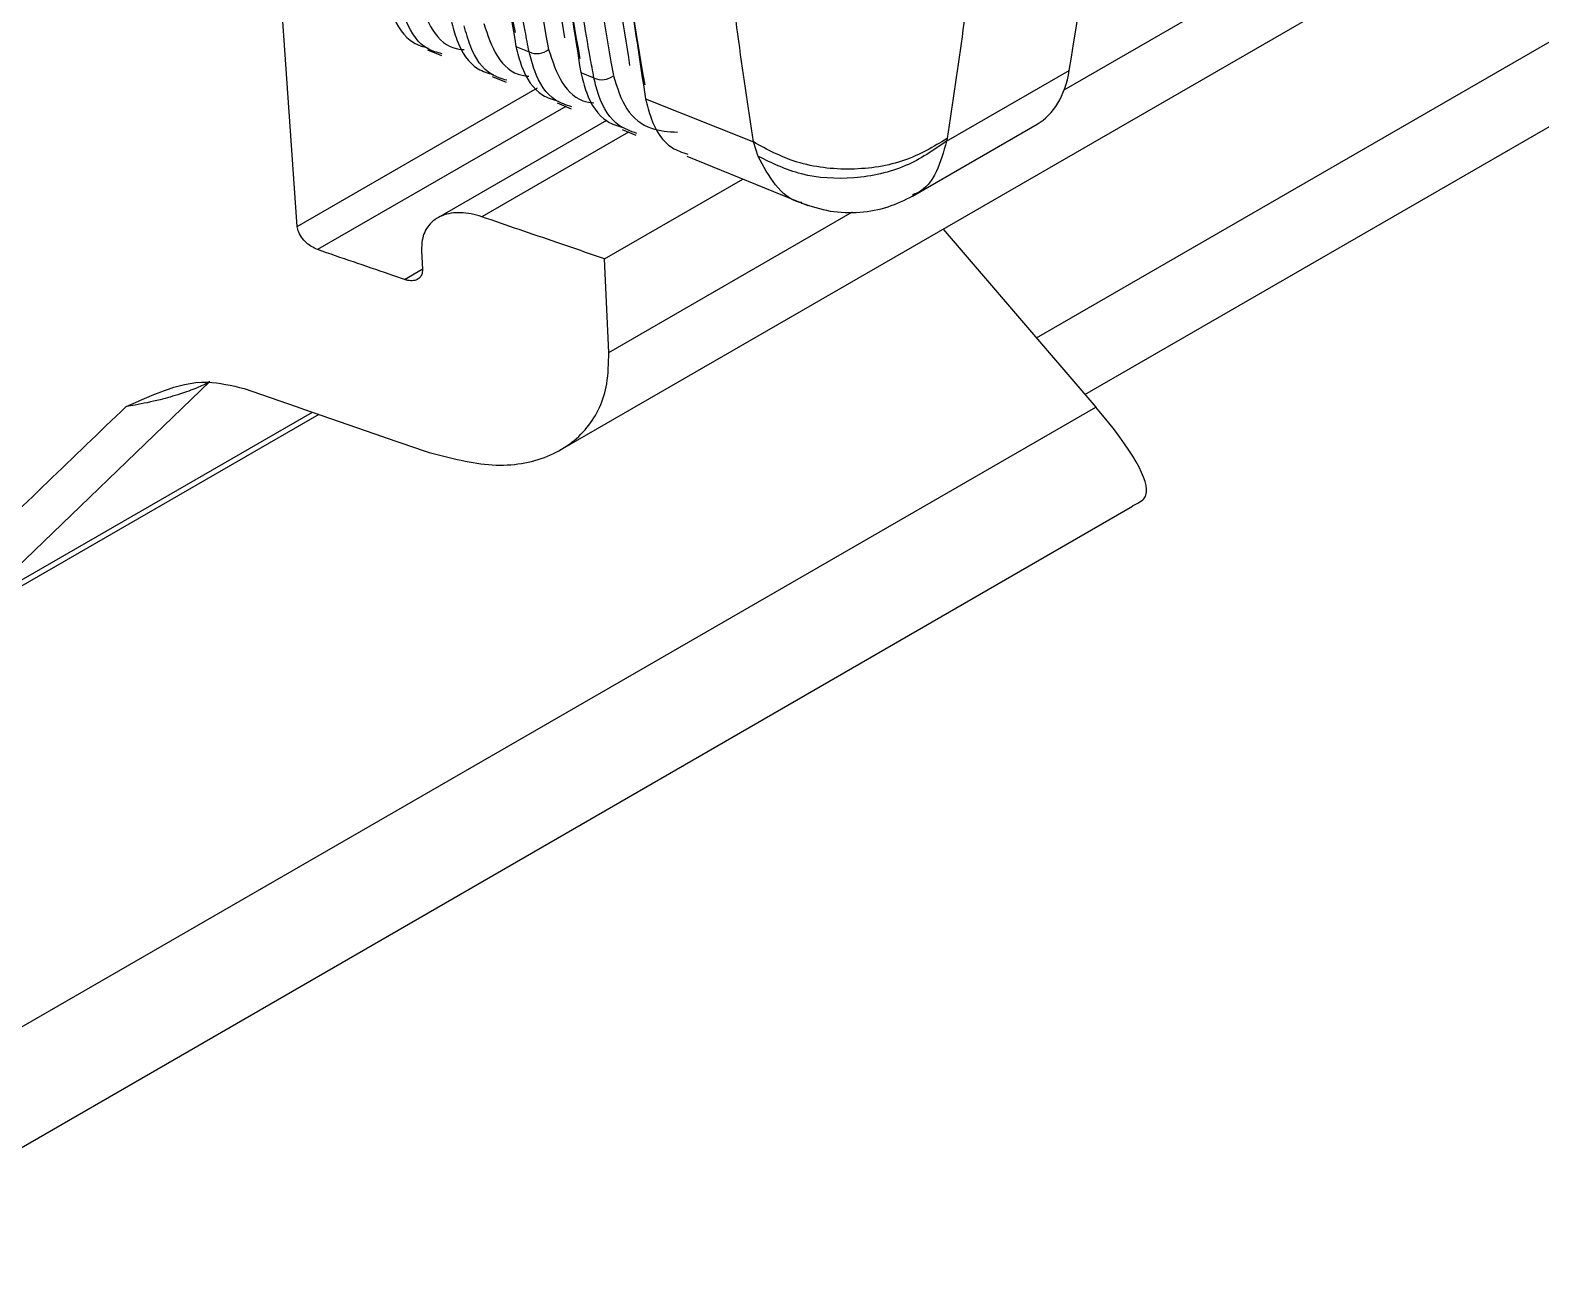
# Model space of a CAD drawing. Extents: x 7 to 135, y 3 to 97.
# Drawn here: x 19.699 to 20.749, y 6.704 to 7.567 of the extents above; entities that cross this region are included whole.
import ezdxf

# ---------------------------------------------------------------- set-up
doc = ezdxf.new("R2010")
doc.units = 0
doc.header["$MEASUREMENT"] = 0
doc.layers.add('OBJECT', color=7, linetype='CONTINUOUS')

msp = doc.modelspace()

# ---------------------------------------------------------------- linework, layer by layer
at = {"layer": 'OBJECT'}
for p, q in [((20.3984, 7.3533), (22.8671, 8.7785)), ((20.4321, 7.3139), (22.9354, 8.7591)), ((20.4178, 7.5258), (20.8648, 7.7838)), ((20.0677, 7.2753), (20.8337, 7.7176)), ((19.8847, 7.4307), (19.8725, 7.6022)), ((19.9752, 7.5535), (19.9848, 7.5496)), ((20.0366, 7.5558), (20.0458, 7.5521)), ((20.336, 7.49), (20.4213, 7.5392)), ((20.0202, 7.535), (20.0299, 7.5311)), ((20.0817, 7.5377), (20.0909, 7.534)), ((19.8847, 7.4307), (20.0517, 7.5271)), ((20.1267, 7.5195), (20.2017, 7.4895)), ((20.0713, 7.5141), (19.8988, 7.4146)), ((20.0653, 7.5166), (20.075, 7.5126)), ((20.0997, 7.5045), (19.9823, 7.4367)), ((20.1104, 7.4981), (20.1201, 7.4942)), ((20.3123, 7.4519), (20.399, 7.5019)), ((20.1149, 7.4963), (20.013, 7.4375)), ((20.205, 7.4795), (20.2017, 7.4895)), ((20.3363, 7.4918), (20.336, 7.49)), ((20.1555, 7.4797), (20.2396, 7.4452)), ((20.0983, 7.4082), (20.1944, 7.4637)), ((20.1012, 7.343), (20.2707, 7.4409)), ((20.3337, 7.4289), (20.4397, 7.3051)), ((19.9711, 7.4141), (19.9717, 7.4008)), ((20.1012, 7.343), (20.0983, 7.4082)), ((19.9592, 7.3938), (19.9715, 7.401)), ((19.824, 7.3229), (19.6621, 7.1671)), ((19.5961, 6.8181), (20.4397, 7.3051)), ((19.6376, 7.1487), (19.8998, 7.3001)), ((19.6621, 7.1671), (19.8952, 7.3017)), ((19.5431, 6.7037), (20.4653, 7.2361))]:
    msp.add_line(p, q, dxfattribs=at)
for centre, start, end in [((20.0512, 7.5644), 246.3692, 307.7428), ((20.0963, 7.5462), 246.3364, 307.5664)]:
    msp.add_arc(centre, 0.0134, start, end, dxfattribs=at)
for centre, major_axis, ratio, start_param, end_param in [((21.5972, 8.7772), (1.1155, 1.894), 0.581674, 2.164077, 2.558271), ((21.6411, 8.7518), (1.1139, 1.8912), 0.581674, 2.167489, 2.554859), ((18.9391, 8.8241), (-1.0402, 1.9968), 0.546349, 3.767737, 4.131246), ((21.549, 8.8068), (1.0881, 1.913), 0.571597, 2.413038, 2.550068), ((21.5928, 8.7814), (1.0864, 1.9101), 0.571597, 2.406075, 2.546663), ((21.6366, 8.756), (1.0848, 1.9073), 0.571597, 2.402273, 2.543249), ((20.3419, 7.6075), (-0.0558, 0.1063), 0.548855, 3.163575, 3.766046), ((20.2559, 7.4154), (0.2173, -0.1742), 0.160503, 0.065641, 0.703113)]:
    msp.add_ellipse(centre, major_axis=major_axis, ratio=ratio, start_param=start_param, end_param=end_param, dxfattribs=at)
for points, knots in [([(20.0374, 8.2641), (20.0365, 8.2583), (20.0319, 8.2289), (20.0152, 8.1063), (20.0035, 7.9292), (20.0103, 7.7227), (20.0278, 7.6116), (20.0366, 7.5558)], [0, 0, 0, 0, 0.022904, 0.114532, 0.481954, 0.739618, 1, 1, 1, 1]), ([(20.0458, 7.5521), (20.0449, 7.5569), (20.0403, 7.581), (20.0236, 7.6843), (20.0122, 7.8476), (20.0196, 8.0614), (20.0375, 8.1921), (20.0466, 8.2578)], [0, 0, 0, 0, 0.022991, 0.114968, 0.483791, 0.740558, 1, 1, 1, 1]), ([(20.0824, 8.2329), (20.0815, 8.2271), (20.0771, 8.1977), (20.0606, 8.0753), (20.0497, 7.9007), (20.0566, 7.6988), (20.0733, 7.5915), (20.0817, 7.5377)], [0, 0, 0, 0, 0.023339, 0.11671, 0.491124, 0.744318, 1, 1, 1, 1]), ([(20.0909, 7.534), (20.09, 7.5388), (20.0855, 7.5629), (20.0691, 7.6665), (20.0584, 7.8281), (20.066, 8.0375), (20.0831, 8.1633), (20.0916, 8.2266)], [0, 0, 0, 0, 0.02343, 0.117164, 0.493036, 0.745294, 1, 1, 1, 1]), ([(20.1275, 8.2017), (20.1266, 8.1959), (20.1222, 8.1666), (20.1061, 8.0442), (20.0958, 7.8722), (20.103, 7.6749), (20.1188, 7.5715), (20.1267, 7.5195)], [0, 0, 0, 0, 0.023792, 0.118973, 0.500646, 0.749188, 1, 1, 1, 1]), ([(20.0405, 7.8941), (20.0413, 7.8463), (20.0433, 7.7302), (20.0604, 7.6242), (20.0705, 7.5619)], [0, 0, 0, 0, 0.411755, 1, 1, 1, 1]), ([(20.0867, 7.8701), (20.0875, 7.8222), (20.0894, 7.7079), (20.1061, 7.6033), (20.1157, 7.5426)], [0, 0, 0, 0, 0.418548, 1, 1, 1, 1]), ([(20.2017, 7.4895), (20.1942, 7.5392), (20.1793, 7.6394), (20.1772, 7.7489), (20.1762, 7.804)], [0, 0, 0, 0, 0.496376, 1, 1, 1, 1]), ([(19.9466, 7.5921), (19.9478, 7.5875), (19.9516, 7.5737), (19.961, 7.5591), (19.9721, 7.5558), (19.9757, 7.5548)], [0, 0, 0, 0, 0.252553, 0.762923, 1, 1, 1, 1]), ([(19.9853, 7.5508), (19.982, 7.5517), (19.9709, 7.5548), (19.9611, 7.5691), (19.9571, 7.5833), (19.9557, 7.5884)], [0, 0, 0, 0, 0.215103, 0.719881, 1, 1, 1, 1]), ([(19.9692, 7.5901), (19.9719, 7.5821), (19.9774, 7.5659), (19.9898, 7.5545), (19.9991, 7.5538), (20.0006, 7.5537)], [0, 0, 0, 0, 0.454845, 0.909798, 1, 1, 1, 1]), ([(19.9916, 7.5739), (19.9928, 7.5693), (19.9965, 7.5555), (20.0059, 7.5408), (20.0172, 7.5374), (20.0208, 7.5364)], [0, 0, 0, 0, 0.251244, 0.758975, 1, 1, 1, 1]), ([(20.0143, 7.5719), (20.017, 7.5638), (20.0223, 7.5476), (20.0348, 7.5362), (20.0441, 7.5354), (20.0457, 7.5352)], [0, 0, 0, 0, 0.452287, 0.904682, 1, 1, 1, 1]), ([(20.0304, 7.5324), (20.0268, 7.5335), (20.0155, 7.5369), (20.0058, 7.5515), (20.002, 7.5655), (20.0007, 7.5702)], [0, 0, 0, 0, 0.237442, 0.739705, 1, 1, 1, 1]), ([(20.0366, 7.5558), (20.0378, 7.5512), (20.0415, 7.5373), (20.0509, 7.5225), (20.0622, 7.5191), (20.0659, 7.5179)], [0, 0, 0, 0, 0.250005, 0.755236, 1, 1, 1, 1]), ([(20.0755, 7.514), (20.0716, 7.5152), (20.06, 7.519), (20.0506, 7.5339), (20.047, 7.5476), (20.0458, 7.5521)], [0, 0, 0, 0, 0.259857, 0.759745, 1, 1, 1, 1]), ([(20.0594, 7.5538), (20.062, 7.5456), (20.0673, 7.5294), (20.0799, 7.5179), (20.0892, 7.5169), (20.0909, 7.5168)], [0, 0, 0, 0, 0.449676, 0.899459, 1, 1, 1, 1]), ([(20.0817, 7.5377), (20.0829, 7.533), (20.0865, 7.5191), (20.0959, 7.5042), (20.1072, 7.5007), (20.111, 7.4995)], [0, 0, 0, 0, 0.248832, 0.7517, 1, 1, 1, 1]), ([(20.1206, 7.4955), (20.1164, 7.497), (20.1046, 7.5011), (20.0953, 7.5164), (20.0919, 7.5298), (20.0909, 7.534)], [0, 0, 0, 0, 0.282379, 0.780026, 1, 1, 1, 1]), ([(20.1044, 7.5356), (20.107, 7.5273), (20.1121, 7.5108), (20.1287, 7.4977), (20.1426, 7.4967), (20.1489, 7.4963)], [0, 0, 0, 0, 0.356145, 0.712376, 1, 1, 1, 1]), ([(20.1267, 7.5195), (20.1279, 7.5149), (20.1315, 7.5009), (20.1409, 7.4859), (20.1523, 7.4823), (20.1561, 7.4811)], [0, 0, 0, 0, 0.247724, 0.748359, 1, 1, 1, 1]), ([(20.3363, 7.4918), (20.3269, 7.4862), (20.3074, 7.4746), (20.2697, 7.4689), (20.2317, 7.4733), (20.2114, 7.4842), (20.2017, 7.4895)], [0, 0, 0, 0, 0.24117, 0.5, 0.75883, 1, 1, 1, 1]), ([(20.336, 7.49), (20.3269, 7.4837), (20.3081, 7.4708), (20.2717, 7.4629), (20.2348, 7.465), (20.2147, 7.4748), (20.205, 7.4795)], [0, 0, 0, 0, 0.2415614, 0.5, 0.7584386, 1, 1, 1, 1]), ([(20.336, 7.49), (20.3339, 7.4826), (20.3298, 7.4678), (20.3206, 7.4557), (20.3134, 7.4531), (20.3122, 7.4526)], [0, 0, 0, 0, 0.455394, 0.910788, 1, 1, 1, 1]), ([(20.2353, 7.4473), (20.2349, 7.4473), (20.2276, 7.4487), (20.2162, 7.4588), (20.2087, 7.4726), (20.205, 7.4795)], [0, 0, 0, 0, 0.0302161, 0.515108, 1, 1, 1, 1]), ([(20.2352, 7.447), (20.2418, 7.4448), (20.2549, 7.4405), (20.2756, 7.44), (20.2953, 7.4435), (20.3069, 7.4492), (20.3125, 7.452)], [0, 0, 0, 0, 0.258784, 0.516308, 0.765394, 1, 1, 1, 1]), ([(20.013, 7.4375), (20.0105, 7.4382), (20.0055, 7.4397), (19.9982, 7.4405), (19.9914, 7.4401), (19.9853, 7.4384), (19.9801, 7.4356), (19.976, 7.4317), (19.9731, 7.4269), (19.9712, 7.4211), (19.9711, 7.4166), (19.9711, 7.4141)], [0, 0, 0, 0, 0.110395, 0.223926, 0.334344, 0.448119, 0.55578, 0.666776, 0.770924, 0.878206, 1, 1, 1, 1]), ([(20.0983, 7.4082), (20.0872, 7.412), (20.0588, 7.4218), (20.0303, 7.4315), (20.013, 7.4375)], [0, 0, 0, 0, 0.39056, 1, 1, 1, 1]), ([(19.8988, 7.4146), (19.8973, 7.4153), (19.8942, 7.4166), (19.8899, 7.4202), (19.8867, 7.4244), (19.8851, 7.4281), (19.8848, 7.4301), (19.8847, 7.4307)], [0, 0, 0, 0, 0.226684, 0.453364, 0.679407, 0.90007, 1, 1, 1, 1]), ([(19.9592, 7.3938), (19.9556, 7.3951), (19.9355, 7.402), (19.9154, 7.4089), (19.8988, 7.4146)], [0, 0, 0, 0, 0.177374, 1, 1, 1, 1]), ([(19.9717, 7.4008), (19.9716, 7.3996), (19.9715, 7.3971), (19.9695, 7.3945), (19.9664, 7.393), (19.9628, 7.3928), (19.9602, 7.3935), (19.9592, 7.3938)], [0, 0, 0, 0, 0.207836, 0.415674, 0.624062, 0.837149, 1, 1, 1, 1]), ([(19.9763, 7.2736), (19.9912, 7.2697), (20.0212, 7.2618), (20.0601, 7.2686), (20.0879, 7.2887), (20.1007, 7.3157), (20.101, 7.3356), (20.1012, 7.343)], [0, 0, 0, 0, 0.223196, 0.446599, 0.664642, 0.876161, 1, 1, 1, 1]), ([(19.824, 7.3229), (19.8224, 7.322), (19.8196, 7.3204), (19.8125, 7.3174), (19.8022, 7.3137), (19.7876, 7.3097), (19.7751, 7.307), (19.7677, 7.3058), (19.7656, 7.3054)], [0, 0, 0, 0, 0.0817557, 0.1462209, 0.327812, 0.5639988, 0.8775675, 1, 1, 1, 1]), ([(19.7656, 7.3054), (19.7657, 7.3054), (19.7741, 7.3093), (19.7915, 7.317), (19.8181, 7.325), (19.8391, 7.3201), (19.8478, 7.3181)], [0, 0, 0, 0, 0.003023, 0.359807, 0.733932, 1, 1, 1, 1]), ([(19.8478, 7.3181), (19.8798, 7.307), (19.9226, 7.2921), (19.9654, 7.2773), (19.9763, 7.2736)], [0, 0, 0, 0, 0.74755, 1, 1, 1, 1]), ([(19.6295, 7.1741), (19.6386, 7.1829), (19.6834, 7.2264), (19.7291, 7.2703), (19.7656, 7.3054)], [0, 0, 0, 0, 0.202571, 1, 1, 1, 1]), ([(20.4652, 7.2364), (20.4665, 7.237), (20.4729, 7.2402), (20.4738, 7.2423), (20.4745, 7.2439)], [0, 0, 0, 0, 0.207295, 1, 1, 1, 1])]:
    msp.add_open_spline(points, degree=3, knots=knots, dxfattribs=at)
msp.add_open_spline([(20.3626, 7.8067), (20.3615, 7.752), (20.3592, 7.6426), (20.344, 7.542), (20.3363, 7.4918)], degree=3, dxfattribs=at)

doc.saveas('drawing.dxf')
